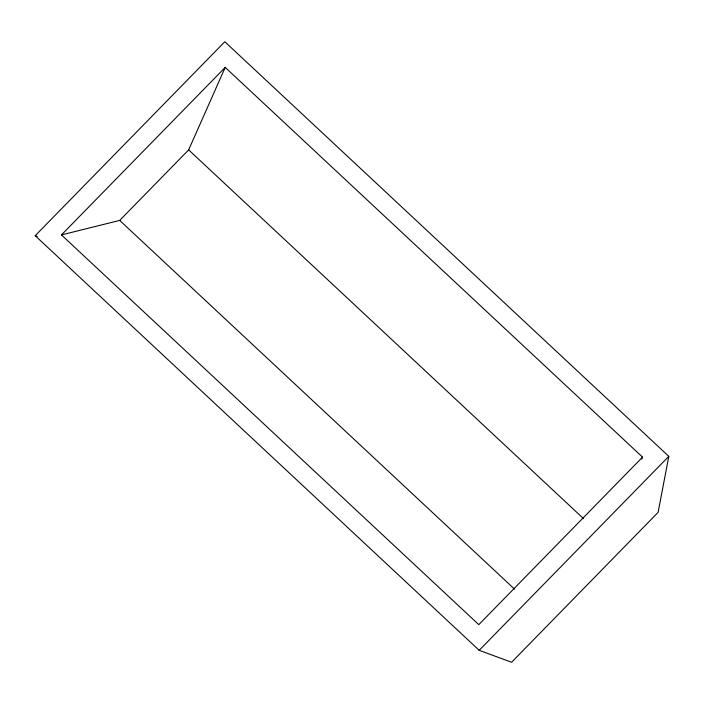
<?xml version="1.0" encoding="UTF-8"?>
<svg xmlns="http://www.w3.org/2000/svg" width="704" height="704" viewBox="0 0 704 704"><rect width="100%" height="100%" fill="white"/><g stroke="black" fill="none" stroke-linecap="round" stroke-linejoin="round"><path stroke-width="1.06" d="M668.8 456.35L658.099 512.371L511.579 662.262L479.186 650.32L35.2 235.708L224.814 41.738L668.8 456.35L479.186 650.32M642.55 457.134L478.79 624.65L61.45 234.925L119.698 220.414L188.646 149.882L225.21 67.399L642.55 457.134L641.67 459.122M61.45 234.925L225.21 67.399M35.2 235.708L37.224 236.456M188.646 149.882L583.519 518.628M119.698 220.414L514.571 589.16"/></g></svg>
